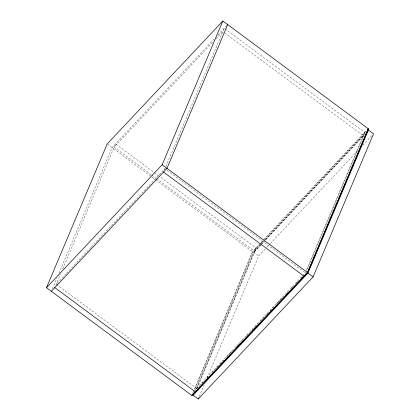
<?xml version="1.0" encoding="UTF-8"?>
<svg xmlns="http://www.w3.org/2000/svg" width="420" height="420" viewBox="0 0 420 420"><rect width="100%" height="100%" fill="white"/><g stroke="black" fill="none" stroke-linecap="round" stroke-linejoin="round"><path stroke-width="0.32" stroke-dasharray="2.1 1.58" d="M52.348 288.892L56.941 278.019M58.984 273.184L112.056 147.546L214.798 38.315M55.818 285.201L60.412 274.328M62.706 268.894L115.526 143.855L158.655 175.822M164.441 169.832L224.233 28.282L364.933 132.562L306.506 270.884M192.78 392.968L193.294 391.76M194.313 389.345L252.488 251.622L260.447 243.159M193.562 391.96L252.756 251.822L260.72 243.359M195.153 390.374L253.528 252.184L261.156 244.072M196.508 388.673L255.959 247.936M197.033 388.269L256.226 248.136L159.18 176.211M199.253 396.585L204.094 385.119M207.155 377.879L258.647 255.98L266.275 247.868M306.49 270.081L364.665 132.363M305.482 273.299L306.248 271.488M217.838 35.081L227.267 25.058M212.499 42.588L114.124 147.173L151.468 174.851M216.095 38.766L222.831 31.6L223.881 32.382M66.082 273.793L56.201 284.298L196.901 388.579L198.251 387.145M66.533 273.315L81.354 257.555M81.805 257.077L90.788 247.527M91.24 247.049L164.908 168.725M260.899 242.681L366.397 130.515M261.166 242.881L263.865 240.014M264.311 239.537L365.804 131.639M261.602 243.595L263.398 241.684M265.193 239.778L365.264 133.392M254.557 251.255L260.395 245.044M260.846 244.566L263.54 241.7M265.335 239.789L363.263 135.681M260.668 245.243L254.825 251.454L156.728 178.747M261.114 244.766L363.531 135.881L224.411 32.771M266.726 247.391L269.866 244.052M270.317 243.574L358.265 150.066M362.754 145.294L371.726 135.755M196.634 388.379L302.195 276.15M302.647 275.672L304.889 273.284M201.841 383.324L203.642 381.413M206.782 378.068L208.583 376.163M211.727 372.818L214.421 369.952M216.667 367.563L218.463 365.652M220.259 363.741L223.855 359.924M226.548 357.058L228.349 355.147M228.795 354.669L230.144 353.236M230.591 352.758L233.289 349.892M235.982 347.03L239.578 343.208M241.374 341.297L243.621 338.909M246.314 336.042L248.11 334.136M251.706 330.314L254.851 326.97M255.297 326.492L258.442 323.148M260.689 320.759L264.285 316.943M266.527 314.554L268.328 312.643M270.123 310.732L273.714 306.91M276.413 304.048L278.208 302.137M278.659 301.66L280.004 300.227M280.455 299.749L283.148 296.882M286.293 293.538L288.089 291.632M291.233 288.288L293.034 286.377M296.179 283.033L298.421 280.644M301.119 277.778L302.463 276.35M167.013 170.284L305.608 273.005M151.993 175.24L156.198 178.358M253.528 252.184L258.647 255.98M107.688 144.312L155.185 179.508M155.71 179.902L252.756 251.822"/><path stroke-width="0.63" d="M46.478 287.711L107.205 143.95L222.852 21L368.403 128.872L307.676 272.632L192.029 395.582L46.478 287.711L162.125 164.761L222.852 21M227.703 24.596L166.976 168.357L51.329 291.307M367.505 131.003L368.403 130.053L373.522 133.849L313.11 276.869L198.235 399L193.111 395.204L194.129 392.789M198.235 399L198.744 397.793M368.135 128.672L307.409 272.433L191.762 395.383M193.111 395.204L307.986 273.074L368.403 130.053M367.537 129.796L368.403 128.872M162.125 164.761L307.676 272.632M307.986 273.074L313.11 276.869M163.506 172.042L304.206 276.323M54.8 287.616L195.5 391.897"/></g></svg>
